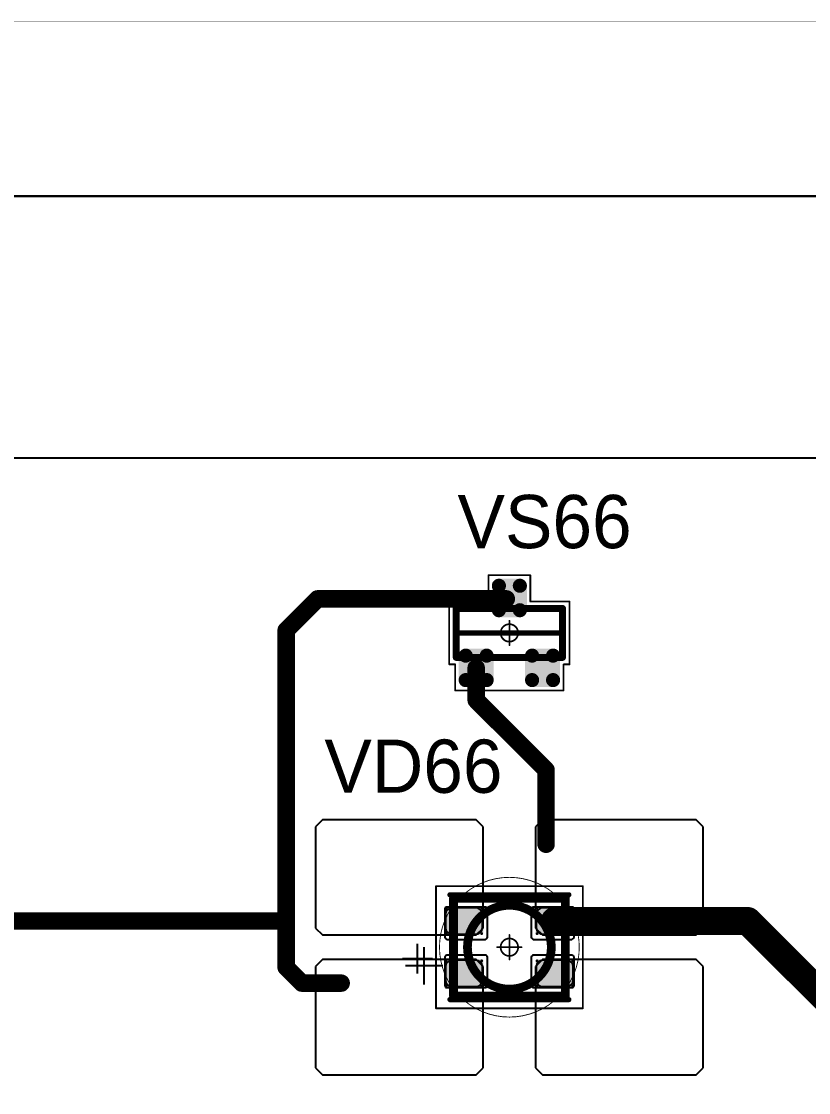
# Model space of a CAD drawing. Header units: millimetres. Extents: x 0 to 400, y 0 to 511.
# Drawn here: x 26.04 to 48.56, y 397.34 to 428 of the extents above; entities that cross this region are included whole.
import ezdxf

# ---------------------------------------------------------------- set-up
doc = ezdxf.new("R2010")
doc.units = ezdxf.units.MM
for name, color, linetype in [('Mechanical10', 56, 'Continuous'), ('Mechanical13', 56, 'Continuous'), ('Mechanical15', 56, 'Continuous'), ('Mechanical2', 216, 'Continuous'), ('TopLayer', 1, 'Continuous'), ('TopOverlay', 2, 'Continuous'), ('TopPaste', 8, 'Continuous'), ('TopSolder', 216, 'Continuous')]:
    doc.layers.add(name, color=color, linetype=linetype)

# ---------------------------------------------------------------- blocks, each defined once
blk = doc.blocks.new('SOT23_531')
at = {"layer": 'Mechanical13', "const_width": 0.2}
for points in [[(-0.7, 1.52), (0.7, 1.52)], [(-0.7, 1.52), (-0.7, -1.52)], [(0.7, 1.52), (0.7, -1.52)], [(-0.7, -1.52), (0.7, -1.52)]]:
    blk.add_lwpolyline(points, dxfattribs=at)
at = {"layer": 'Mechanical13', "const_width": 0.1}
for points in [[(-0.75, 1.52, 1), (-0.65, 1.52, 1)], [(-0.75, 1.52, 1), (-0.65, 1.52, 1)], [(0.65, 1.52, 1), (0.75, 1.52, 1)], [(0.65, 1.52, 1), (0.75, 1.52, 1)], [(-0.75, -1.52, 1), (-0.65, -1.52, 1)], [(-0.75, -1.52, 1), (-0.65, -1.52, 1)], [(0.65, -1.52, 1), (0.75, -1.52, 1)], [(0.65, -1.52, 1), (0.75, -1.52, 1)]]:
    blk.add_lwpolyline(points, format="xyb", close=True, dxfattribs=at)
at = {"layer": 'Mechanical15', "const_width": 0.05}
for points in [[(-1.65, 1.55), (-1.65, -1.55)], [(-1.65, 1.55), (-0.9, 1.55)], [(-0.9, 1.72), (-0.9, 1.55)], [(-0.9, 1.72), (0.9, 1.72)], [(0.9, 1.72), (0.9, 0.6)], [(0.9, 0.6), (1.65, 0.6)], [(1.65, 0.6), (1.65, -0.6)], [(0, 0.35), (0, -0.35)], [(-0.35, 0), (0.35, 0)], [(0.9, -0.6), (1.65, -0.6)], [(0.9, -0.6), (0.9, -1.72)], [(-1.65, -1.55), (-0.9, -1.55)], [(-0.9, -1.55), (-0.9, -1.72)], [(-0.9, -1.72), (0.9, -1.72)]]:
    blk.add_lwpolyline(points, dxfattribs=at)
at = {"layer": 'Mechanical15'}
for points, const_width in [([(-1.662, 1.55, 1), (-1.637, 1.55, 1)], 0.025), ([(-1.662, 1.55, 1), (-1.637, 1.55, 1)], 0.025), ([(-0.913, 1.72, 1), (-0.888, 1.72, 1)], 0.025), ([(-0.913, 1.72, 1), (-0.888, 1.72, 1)], 0.025), ([(-0.913, 1.55, 1), (-0.888, 1.55, 1)], 0.025), ([(-0.913, 1.55, 1), (-0.888, 1.55, 1)], 0.025), ([(0.888, 1.72, 1), (0.913, 1.72, 1)], 0.025), ([(0.888, 1.72, 1), (0.913, 1.72, 1)], 0.025), ([(0.888, 0.6, 1), (0.913, 0.6, 1)], 0.025), ([(0.888, 0.6, 1), (0.913, 0.6, 1)], 0.025), ([(1.637, 0.6, 1), (1.662, 0.6, 1)], 0.025), ([(1.637, 0.6, 1), (1.662, 0.6, 1)], 0.025), ([(-0.012, 0.35, 1), (0.012, 0.35, 1)], 0.025), ([(-0.362, 0, 1), (-0.337, 0, 1)], 0.025), ([(0.25, 0, 1), (-0.25, 0, 1)], 0.05), ([(-0.262, 0, 1), (-0.238, 0, 1)], 0.025), ([(0.238, 0, 1), (0.262, 0, 1)], 0.025), ([(0.337, 0, 1), (0.362, 0, 1)], 0.025), ([(-0.012, -0.35, 1), (0.012, -0.35, 1)], 0.025), ([(0.888, -0.6, 1), (0.913, -0.6, 1)], 0.025), ([(0.888, -0.6, 1), (0.913, -0.6, 1)], 0.025), ([(1.637, -0.6, 1), (1.662, -0.6, 1)], 0.025), ([(1.637, -0.6, 1), (1.662, -0.6, 1)], 0.025), ([(-1.662, -1.55, 1), (-1.637, -1.55, 1)], 0.025), ([(-1.662, -1.55, 1), (-1.637, -1.55, 1)], 0.025), ([(-0.913, -1.55, 1), (-0.888, -1.55, 1)], 0.025), ([(-0.913, -1.55, 1), (-0.888, -1.55, 1)], 0.025), ([(-0.913, -1.72, 1), (-0.888, -1.72, 1)], 0.025), ([(-0.913, -1.72, 1), (-0.888, -1.72, 1)], 0.025), ([(0.888, -1.72, 1), (0.913, -1.72, 1)], 0.025), ([(0.888, -1.72, 1), (0.913, -1.72, 1)], 0.025)]:
    blk.add_lwpolyline(points, format="xyb", close=True, dxfattribs=dict(at, const_width=const_width))
at = {"layer": 'TopLayer', "const_width": 0.1}
for points in [[(-1.4, 1.25, 1), (-1.3, 1.25, 1)], [(-0.7, 1.25, 1), (-0.6, 1.25, 1)], [(-1.4, 0.65, 1), (-1.3, 0.65, 1)], [(-0.7, 0.65, 1), (-0.6, 0.65, 1)], [(0.6, 0.3, 1), (0.7, 0.3, 1)], [(1.3, 0.3, 1), (1.4, 0.3, 1)], [(0.6, -0.3, 1), (0.7, -0.3, 1)], [(1.3, -0.3, 1), (1.4, -0.3, 1)], [(-1.4, -0.65, 1), (-1.3, -0.65, 1)], [(-0.7, -0.65, 1), (-0.6, -0.65, 1)], [(-1.4, -1.25, 1), (-1.3, -1.25, 1)], [(-0.7, -1.25, 1), (-0.6, -1.25, 1)]]:
    blk.add_lwpolyline(points, format="xyb", close=True, dxfattribs=at)
at = {"layer": 'TopLayer'}
for points in [[(-1.45, 1.25), (-1.45, 0.65), (-0.55, 1.25), (-0.55, 0.65)], [(-1.35, 1.35), (-1.35, 0.55), (-0.65, 1.35), (-0.65, 0.55)], [(0.65, 0.4), (0.65, -0.4), (1.35, 0.4), (1.35, -0.4)], [(0.55, 0.3), (0.55, -0.3), (1.45, 0.3), (1.45, -0.3)], [(-1.35, -0.55), (-1.35, -1.35), (-0.65, -0.55), (-0.65, -1.35)], [(-1.45, -0.65), (-1.45, -1.25), (-0.55, -0.65), (-0.55, -1.25)]]:
    blk.add_solid(points, dxfattribs=at)
at = {"layer": 'TopOverlay', "const_width": 0.15}
blk.add_lwpolyline([(0, 1.5), (0, -1.5)], dxfattribs=at)
at = {"layer": 'TopOverlay', "const_width": 0.075}
for points in [[(-0.038, 1.5, 1), (0.038, 1.5, 1)], [(-0.038, -1.5, 1), (0.038, -1.5, 1)]]:
    blk.add_lwpolyline(points, format="xyb", close=True, dxfattribs=at)
at = {"layer": 'TopPaste', "const_width": 0.075}
for points in [[(-1.387, 1.25, 1), (-1.313, 1.25, 1)], [(-0.687, 1.25, 1), (-0.613, 1.25, 1)], [(-1.387, 0.65, 1), (-1.313, 0.65, 1)], [(-0.687, 0.65, 1), (-0.613, 0.65, 1)], [(0.613, 0.3, 1), (0.687, 0.3, 1)], [(1.313, 0.3, 1), (1.387, 0.3, 1)], [(0.613, -0.3, 1), (0.687, -0.3, 1)], [(1.313, -0.3, 1), (1.387, -0.3, 1)], [(-1.387, -0.65, 1), (-1.313, -0.65, 1)], [(-0.687, -0.65, 1), (-0.613, -0.65, 1)], [(-1.387, -1.25, 1), (-1.313, -1.25, 1)], [(-0.687, -1.25, 1), (-0.613, -1.25, 1)]]:
    blk.add_lwpolyline(points, format="xyb", close=True, dxfattribs=at)
at = {"layer": 'TopPaste'}
for points in [[(-1.425, 1.25), (-1.425, 0.65), (-0.575, 1.25), (-0.575, 0.65)], [(-1.35, 1.325), (-1.35, 0.575), (-0.65, 1.325), (-0.65, 0.575)], [(0.65, 0.375), (0.65, -0.375), (1.35, 0.375), (1.35, -0.375)], [(0.575, 0.3), (0.575, -0.3), (1.425, 0.3), (1.425, -0.3)], [(-1.35, -0.575), (-1.35, -1.325), (-0.65, -0.575), (-0.65, -1.325)], [(-1.425, -0.65), (-1.425, -1.25), (-0.575, -0.65), (-0.575, -1.25)]]:
    blk.add_solid(points, dxfattribs=at)
at = {"layer": 'TopSolder', "const_width": 0.202}
for points in [[(-1.451, 1.25, 1), (-1.249, 1.25, 1)], [(-0.751, 1.25, 1), (-0.549, 1.25, 1)], [(-1.451, 0.65, 1), (-1.249, 0.65, 1)], [(-0.751, 0.65, 1), (-0.549, 0.65, 1)], [(0.549, 0.3, 1), (0.751, 0.3, 1)], [(1.249, 0.3, 1), (1.451, 0.3, 1)], [(0.549, -0.3, 1), (0.751, -0.3, 1)], [(1.249, -0.3, 1), (1.451, -0.3, 1)], [(-1.451, -0.65, 1), (-1.249, -0.65, 1)], [(-0.751, -0.65, 1), (-0.549, -0.65, 1)], [(-1.451, -1.25, 1), (-1.249, -1.25, 1)], [(-0.751, -1.25, 1), (-0.549, -1.25, 1)]]:
    blk.add_lwpolyline(points, format="xyb", close=True, dxfattribs=at)
at = {"layer": 'TopSolder'}
for points in [[(-1.552, 1.25), (-1.552, 0.65), (-0.448, 1.25), (-0.448, 0.65)], [(-1.35, 1.452), (-1.35, 0.448), (-0.65, 1.452), (-0.65, 0.448)], [(0.65, 0.502), (0.65, -0.502), (1.35, 0.502), (1.35, -0.502)], [(0.448, 0.3), (0.448, -0.3), (1.552, 0.3), (1.552, -0.3)], [(-1.35, -0.448), (-1.35, -1.452), (-0.65, -0.448), (-0.65, -1.452)], [(-1.552, -0.65), (-1.552, -1.25), (-0.448, -0.65), (-0.448, -1.25)]]:
    blk.add_solid(points, dxfattribs=at)
blk = doc.blocks.new('E65F_735')
at = {"layer": 'Mechanical13'}
for p, q in [((2.441, 1.071), (2.441, 0)), ((1.905, 0.536), (2.976, 0.536))]:
    blk.add_line(p, q, dxfattribs=at)
at = {"layer": 'Mechanical13', "const_width": 0.25}
for points in [[(-1.6, 1.4), (-1.6, -1.4)], [(1.6, 1.4), (-1.6, 1.4)], [(1.6, 1.4), (1.6, -1.4)], [(1.6, -1.4), (-1.6, -1.4)]]:
    blk.add_lwpolyline(points, dxfattribs=at)
at = {"layer": 'Mechanical13'}
for points, const_width in [([(-1.663, 1.4, 1), (-1.538, 1.4, 1)], 0.125), ([(-1.663, 1.4, 1), (-1.538, 1.4, 1)], 0.125), ([(1.2, 0, 1), (-1.2, 0, 1)], 0.25), ([(1.537, 1.4, 1), (1.662, 1.4, 1)], 0.125), ([(1.537, 1.4, 1), (1.662, 1.4, 1)], 0.125), ([(-1.263, 0, 1), (-1.138, 0, 1)], 0.125), ([(1.137, 0, 1), (1.262, 0, 1)], 0.125), ([(-1.663, -1.4, 1), (-1.538, -1.4, 1)], 0.125), ([(-1.663, -1.4, 1), (-1.538, -1.4, 1)], 0.125), ([(1.537, -1.4, 1), (1.662, -1.4, 1)], 0.125), ([(1.537, -1.4, 1), (1.662, -1.4, 1)], 0.125)]:
    blk.add_lwpolyline(points, format="xyb", close=True, dxfattribs=dict(at, const_width=const_width))
at = {"layer": 'Mechanical15', "const_width": 0.05}
for points in [[(2.1, 1.75), (-2.1, 1.75)], [(-2.1, 1.75), (-2.1, -1.75)], [(2.1, 1.75), (2.1, -1.75)], [(0, 0.35), (0, -0.35)], [(0, 0.35), (0, -0.35)], [(0.35, 0), (-0.35, 0)], [(0.35, 0), (-0.35, 0)], [(2.1, -1.75), (-2.1, -1.75)]]:
    blk.add_lwpolyline(points, dxfattribs=at)
at = {"layer": 'Mechanical15'}
for points, const_width in [([(-2.113, 1.75, 1), (-2.088, 1.75, 1)], 0.025), ([(-2.113, 1.75, 1), (-2.088, 1.75, 1)], 0.025), ([(2.087, 1.75, 1), (2.112, 1.75, 1)], 0.025), ([(2.087, 1.75, 1), (2.112, 1.75, 1)], 0.025), ([(-0.013, 0.35, 1), (0.012, 0.35, 1)], 0.025), ([(-0.013, 0.35, 1), (0.012, 0.35, 1)], 0.025), ([(-0.363, 0, 1), (-0.338, 0, 1)], 0.025), ([(-0.363, 0, 1), (-0.338, 0, 1)], 0.025), ([(0.25, 0, 1), (-0.25, 0, 1)], 0.05), ([(0.25, 0, 1), (-0.25, 0, 1)], 0.05), ([(-0.263, 0, 1), (-0.238, 0, 1)], 0.025), ([(-0.263, 0, 1), (-0.238, 0, 1)], 0.025), ([(0.237, 0, 1), (0.262, 0, 1)], 0.025), ([(0.237, 0, 1), (0.262, 0, 1)], 0.025), ([(0.337, 0, 1), (0.362, 0, 1)], 0.025), ([(0.337, 0, 1), (0.362, 0, 1)], 0.025), ([(-0.013, -0.35, 1), (0.012, -0.35, 1)], 0.025), ([(-0.013, -0.35, 1), (0.012, -0.35, 1)], 0.025), ([(-2.113, -1.75, 1), (-2.088, -1.75, 1)], 0.025), ([(-2.113, -1.75, 1), (-2.088, -1.75, 1)], 0.025), ([(2.087, -1.75, 1), (2.112, -1.75, 1)], 0.025), ([(2.087, -1.75, 1), (2.112, -1.75, 1)], 0.025)]:
    blk.add_lwpolyline(points, format="xyb", close=True, dxfattribs=dict(at, const_width=const_width))
at = {"layer": 'TopLayer'}
for p, q in [((-5.35, 3.65), (-5.55, 3.45)), ((-5.55, 3.45), (-5.55, 3.45)), ((-5.55, 3.45), (-5.55, 0.55)), ((-0.95, 3.65), (-5.35, 3.65)), ((-5.35, 3.65), (-5.35, 3.65)), ((-0.75, 3.45), (-0.95, 3.65)), ((-0.75, 0.55), (-0.75, 3.45)), ((0.95, 3.65), (0.75, 3.45)), ((0.75, 3.45), (0.75, 3.45)), ((0.75, 3.45), (0.75, 0.55)), ((5.35, 3.65), (0.95, 3.65)), ((0.95, 3.65), (0.95, 3.65)), ((5.55, 3.45), (5.35, 3.65)), ((5.55, 0.55), (5.55, 3.45)), ((-5.55, 0.55), (-5.35, 0.35)), ((-5.35, 0.35), (-0.95, 0.35)), ((-0.95, 0.35), (-0.75, 0.55)), ((0.75, 0.55), (0.95, 0.35)), ((0.95, 0.35), (5.35, 0.35)), ((5.35, 0.35), (5.55, 0.55)), ((-5.35, -0.35), (-5.55, -0.55)), ((-5.55, -0.55), (-5.55, -0.55)), ((-5.55, -0.55), (-5.55, -3.45)), ((-0.95, -0.35), (-5.35, -0.35)), ((-5.35, -0.35), (-5.35, -0.35)), ((-0.75, -0.55), (-0.95, -0.35)), ((-0.75, -3.45), (-0.75, -0.55)), ((0.95, -0.35), (0.75, -0.55)), ((0.75, -0.55), (0.75, -0.55)), ((0.75, -0.55), (0.75, -3.45)), ((5.35, -0.35), (0.95, -0.35)), ((0.95, -0.35), (0.95, -0.35)), ((5.55, -0.55), (5.35, -0.35)), ((5.55, -3.45), (5.55, -0.55)), ((-5.55, -3.45), (-5.35, -3.65)), ((-5.35, -3.65), (-0.95, -3.65)), ((-0.95, -3.65), (-0.75, -3.45)), ((0.75, -3.45), (0.95, -3.65)), ((0.95, -3.65), (5.35, -3.65)), ((5.35, -3.65), (5.55, -3.45))]:
    blk.add_line(p, q, dxfattribs=at)
at = {"layer": 'TopLayer', "const_width": 0.04}
for points in [[(-1.83, 1.11, 1), (-1.79, 1.11, 1)], [(-0.81, 1.11, 1), (-0.77, 1.11, 1)], [(0.77, 1.11, 1), (0.81, 1.11, 1)], [(1.79, 1.11, 1), (1.83, 1.11, 1)], [(-1.83, 0.39, 1), (-1.79, 0.39, 1)], [(-0.81, 0.39, 1), (-0.77, 0.39, 1)], [(0.77, 0.39, 1), (0.81, 0.39, 1)], [(1.79, 0.39, 1), (1.83, 0.39, 1)], [(-1.83, -0.39, 1), (-1.79, -0.39, 1)], [(-0.81, -0.39, 1), (-0.77, -0.39, 1)], [(0.77, -0.39, 1), (0.81, -0.39, 1)], [(1.79, -0.39, 1), (1.83, -0.39, 1)], [(-1.83, -1.11, 1), (-1.79, -1.11, 1)], [(-0.81, -1.11, 1), (-0.77, -1.11, 1)], [(0.77, -1.11, 1), (0.81, -1.11, 1)], [(1.79, -1.11, 1), (1.83, -1.11, 1)]]:
    blk.add_lwpolyline(points, format="xyb", close=True, dxfattribs=at)
at = {"layer": 'TopLayer'}
for points in [[(-1.85, 1.11), (-1.85, 0.39), (-0.75, 1.11), (-0.75, 0.39)], [(-1.81, 1.15), (-1.81, 0.35), (-0.79, 1.15), (-0.79, 0.35)], [(0.75, 1.11), (0.75, 0.39), (1.85, 1.11), (1.85, 0.39)], [(0.79, 1.15), (0.79, 0.35), (1.81, 1.15), (1.81, 0.35)], [(-1.85, -0.39), (-1.85, -1.11), (-0.75, -0.39), (-0.75, -1.11)], [(-1.81, -0.35), (-1.81, -1.15), (-0.79, -0.35), (-0.79, -1.15)], [(0.75, -0.39), (0.75, -1.11), (1.85, -0.39), (1.85, -1.11)], [(0.79, -0.35), (0.79, -1.15), (1.81, -0.35), (1.81, -1.15)]]:
    blk.add_solid(points, dxfattribs=at)
at = {"layer": 'TopOverlay'}
for p, q in [((2.628, 0.757), (2.628, -0.1)), ((2.2, 0.328), (3.057, 0.328))]:
    blk.add_line(p, q, dxfattribs=at)
at = {"layer": 'TopOverlay', "const_width": 0.15}
for points in [[(1.7, 1.5), (-1.7, 1.5)], [(1.7, -1.5), (-1.7, -1.5)]]:
    blk.add_lwpolyline(points, dxfattribs=at)
at = {"layer": 'TopOverlay', "const_width": 0.075}
for points in [[(-1.738, 1.5, 1), (-1.663, 1.5, 1)], [(1.662, 1.5, 1), (1.737, 1.5, 1)], [(-1.738, -1.5, 1), (-1.663, -1.5, 1)], [(1.662, -1.5, 1), (1.737, -1.5, 1)]]:
    blk.add_lwpolyline(points, format="xyb", close=True, dxfattribs=at)
at = {"layer": 'TopPaste'}
for p, q in [((-1.814, 1.011), (-1.829, 0.938)), ((-1.829, 0.938), (-1.829, 0.563)), ((-1.773, 1.073), (-1.814, 1.011)), ((-1.711, 1.114), (-1.773, 1.073)), ((-1.638, 1.129), (-1.711, 1.114)), ((-0.963, 1.129), (-1.638, 1.129)), ((-0.889, 1.114), (-0.963, 1.129)), ((-0.827, 1.073), (-0.889, 1.114)), ((-0.786, 1.011), (-0.827, 1.073)), ((-0.771, 0.938), (-0.786, 1.011)), ((-0.771, 0.563), (-0.771, 0.938)), ((0.786, 1.011), (0.771, 0.938)), ((0.771, 0.938), (0.771, 0.563)), ((0.827, 1.073), (0.786, 1.011)), ((0.889, 1.114), (0.827, 1.073)), ((0.962, 1.129), (0.889, 1.114)), ((1.637, 1.129), (0.962, 1.129)), ((1.711, 1.114), (1.637, 1.129)), ((1.773, 1.073), (1.711, 1.114)), ((1.814, 1.011), (1.773, 1.073)), ((1.829, 0.938), (1.814, 1.011)), ((1.829, 0.563), (1.829, 0.938)), ((-1.829, 0.563), (-1.814, 0.489)), ((-1.814, 0.489), (-1.773, 0.427)), ((-1.773, 0.427), (-1.711, 0.386)), ((-1.711, 0.386), (-1.638, 0.371)), ((-1.638, 0.371), (-0.963, 0.371)), ((-0.963, 0.371), (-0.889, 0.386)), ((-0.889, 0.386), (-0.827, 0.427)), ((-0.827, 0.427), (-0.786, 0.489)), ((-0.786, 0.489), (-0.771, 0.563)), ((0.771, 0.563), (0.786, 0.489)), ((0.786, 0.489), (0.827, 0.427)), ((0.827, 0.427), (0.889, 0.386)), ((0.889, 0.386), (0.962, 0.371)), ((0.962, 0.371), (1.637, 0.371)), ((1.637, 0.371), (1.711, 0.386)), ((1.711, 0.386), (1.773, 0.427)), ((1.773, 0.427), (1.814, 0.489)), ((1.814, 0.489), (1.829, 0.563)), ((-1.814, -0.489), (-1.829, -0.563)), ((-1.829, -0.563), (-1.829, -0.938)), ((-1.773, -0.427), (-1.814, -0.489)), ((-1.711, -0.386), (-1.773, -0.427)), ((-1.638, -0.371), (-1.711, -0.386)), ((-0.963, -0.371), (-1.638, -0.371)), ((-0.889, -0.386), (-0.963, -0.371)), ((-0.827, -0.427), (-0.889, -0.386)), ((-0.786, -0.489), (-0.827, -0.427)), ((-0.771, -0.563), (-0.786, -0.489)), ((-0.771, -0.938), (-0.771, -0.563)), ((0.786, -0.489), (0.771, -0.563)), ((0.771, -0.563), (0.771, -0.938)), ((0.827, -0.427), (0.786, -0.489)), ((0.889, -0.386), (0.827, -0.427)), ((0.962, -0.371), (0.889, -0.386)), ((1.637, -0.371), (0.962, -0.371)), ((1.711, -0.386), (1.637, -0.371)), ((1.773, -0.427), (1.711, -0.386)), ((1.814, -0.489), (1.773, -0.427)), ((1.829, -0.563), (1.814, -0.489)), ((1.829, -0.938), (1.829, -0.563)), ((-1.829, -0.938), (-1.814, -1.011)), ((-1.814, -1.011), (-1.773, -1.073)), ((-1.773, -1.073), (-1.711, -1.114)), ((-1.711, -1.114), (-1.638, -1.129)), ((-1.638, -1.129), (-0.963, -1.129)), ((-0.963, -1.129), (-0.889, -1.114)), ((-0.889, -1.114), (-0.827, -1.073)), ((-0.827, -1.073), (-0.786, -1.011)), ((-0.786, -1.011), (-0.771, -0.938)), ((0.771, -0.938), (0.786, -1.011)), ((0.786, -1.011), (0.827, -1.073)), ((0.827, -1.073), (0.889, -1.114)), ((0.889, -1.114), (0.962, -1.129)), ((0.962, -1.129), (1.637, -1.129)), ((1.637, -1.129), (1.711, -1.114)), ((1.711, -1.114), (1.773, -1.073)), ((1.773, -1.073), (1.814, -1.011)), ((1.814, -1.011), (1.829, -0.938))]:
    blk.add_line(p, q, dxfattribs=at)
at = {"layer": 'TopSolder'}
for p, q in [((-1.842, 1.129), (-1.85, 1.111)), ((-1.85, 1.111), (-1.85, 1.101)), ((-1.85, 1.101), (-1.85, 1.101)), ((-1.85, 1.101), (-1.85, 0.301)), ((-1.828, 1.143), (-1.842, 1.129)), ((-1.81, 1.151), (-1.828, 1.143)), ((-1.8, 1.151), (-1.81, 1.151)), ((-0.7, 1.151), (-1.8, 1.151)), ((-0.685, 1.151), (-0.7, 1.151)), ((-0.7, 1.151), (-0.7, 1.151)), ((-0.658, 1.139), (-0.685, 1.151)), ((-0.636, 1.118), (-0.658, 1.139)), ((-0.625, 1.09), (-0.636, 1.118)), ((-0.625, 1.076), (-0.625, 1.09)), ((-0.625, 0.301), (-0.625, 1.076)), ((0.636, 1.118), (0.625, 1.09)), ((0.625, 1.09), (0.625, 1.076)), ((0.625, 1.076), (0.625, 1.076)), ((0.625, 1.076), (0.625, 0.301)), ((0.657, 1.139), (0.636, 1.118)), ((0.685, 1.151), (0.657, 1.139)), ((0.7, 1.151), (0.685, 1.151)), ((1.8, 1.151), (0.7, 1.151)), ((1.81, 1.151), (1.8, 1.151)), ((1.8, 1.151), (1.8, 1.151)), ((1.828, 1.143), (1.81, 1.151)), ((1.842, 1.129), (1.828, 1.143)), ((1.85, 1.111), (1.842, 1.129)), ((1.85, 1.101), (1.85, 1.111)), ((1.85, 0.301), (1.85, 1.101)), ((-1.85, 0.301), (-1.85, 0.286)), ((-1.85, 0.286), (-1.839, 0.258)), ((-1.839, 0.258), (-1.818, 0.237)), ((-1.818, 0.237), (-1.79, 0.226)), ((-1.79, 0.226), (-1.775, 0.226)), ((-1.775, 0.226), (-1.775, 0.226)), ((-1.775, 0.226), (-0.7, 0.226)), ((-0.7, 0.226), (-0.685, 0.226)), ((-0.685, 0.226), (-0.658, 0.237)), ((-0.658, 0.237), (-0.636, 0.258)), ((-0.636, 0.258), (-0.625, 0.286)), ((-0.625, 0.286), (-0.625, 0.301)), ((-0.625, 0.301), (-0.625, 0.301)), ((0.625, 0.301), (0.625, 0.286)), ((0.625, 0.286), (0.636, 0.258)), ((0.636, 0.258), (0.657, 0.237)), ((0.657, 0.237), (0.685, 0.226)), ((0.685, 0.226), (0.7, 0.226)), ((0.7, 0.226), (0.7, 0.226)), ((0.7, 0.226), (1.775, 0.226)), ((1.775, 0.226), (1.79, 0.226)), ((1.79, 0.226), (1.817, 0.237)), ((1.817, 0.237), (1.839, 0.258)), ((1.839, 0.258), (1.85, 0.286)), ((1.85, 0.286), (1.85, 0.301)), ((1.85, 0.301), (1.85, 0.301)), ((-1.839, -0.257), (-1.85, -0.285)), ((-1.85, -0.285), (-1.85, -0.299)), ((-1.85, -0.299), (-1.85, -0.299)), ((-1.85, -0.299), (-1.85, -1.099)), ((-1.818, -0.236), (-1.839, -0.257)), ((-1.79, -0.224), (-1.818, -0.236)), ((-1.775, -0.224), (-1.79, -0.224)), ((-0.7, -0.224), (-1.775, -0.224)), ((-0.685, -0.224), (-0.7, -0.224)), ((-0.7, -0.224), (-0.7, -0.224)), ((-0.658, -0.236), (-0.685, -0.224)), ((-0.636, -0.257), (-0.658, -0.236)), ((-0.625, -0.285), (-0.636, -0.257)), ((-0.625, -0.299), (-0.625, -0.285)), ((-0.625, -1.074), (-0.625, -0.299)), ((0.636, -0.257), (0.625, -0.285)), ((0.625, -0.285), (0.625, -0.299)), ((0.625, -0.299), (0.625, -0.299)), ((0.625, -0.299), (0.625, -1.074)), ((0.657, -0.236), (0.636, -0.257)), ((0.685, -0.224), (0.657, -0.236)), ((0.7, -0.224), (0.685, -0.224)), ((1.775, -0.224), (0.7, -0.224)), ((1.79, -0.224), (1.775, -0.224)), ((1.775, -0.224), (1.775, -0.224)), ((1.817, -0.236), (1.79, -0.224)), ((1.839, -0.257), (1.817, -0.236)), ((1.85, -0.285), (1.839, -0.257)), ((1.85, -0.299), (1.85, -0.285)), ((1.85, -1.099), (1.85, -0.299)), ((-1.85, -1.099), (-1.85, -1.109)), ((-1.85, -1.109), (-1.842, -1.128)), ((-1.842, -1.128), (-1.828, -1.142)), ((-1.828, -1.142), (-1.81, -1.149)), ((-1.81, -1.149), (-1.8, -1.149)), ((-1.8, -1.149), (-0.7, -1.149)), ((-1.8, -1.149), (-1.8, -1.149)), ((-0.7, -1.149), (-0.685, -1.149)), ((-0.685, -1.149), (-0.658, -1.138)), ((-0.658, -1.138), (-0.636, -1.117)), ((-0.636, -1.117), (-0.625, -1.089)), ((-0.625, -1.089), (-0.625, -1.074)), ((-0.625, -1.074), (-0.625, -1.074)), ((0.625, -1.074), (0.625, -1.089)), ((0.625, -1.089), (0.636, -1.117)), ((0.636, -1.117), (0.657, -1.138)), ((0.657, -1.138), (0.685, -1.149)), ((0.685, -1.149), (0.7, -1.149)), ((0.7, -1.149), (1.8, -1.149)), ((0.7, -1.149), (0.7, -1.149)), ((1.8, -1.149), (1.81, -1.149)), ((1.81, -1.149), (1.828, -1.142)), ((1.828, -1.142), (1.842, -1.128)), ((1.842, -1.128), (1.85, -1.109)), ((1.85, -1.109), (1.85, -1.099)), ((1.85, -1.099), (1.85, -1.099))]:
    blk.add_line(p, q, dxfattribs=at)

msp = doc.modelspace()

# ---------------------------------------------------------------- linework, layer by layer
at = {"layer": 'Mechanical10', "const_width": 0.01}
msp.add_lwpolyline([(0, 428), (400, 428)], dxfattribs=at)
at = {"layer": 'Mechanical2'}
for points, const_width in [([(42, 401.503, 1), (38, 401.503, 1)], 0.0254), ([(40, 403.503, 1), (40, 403.503, 1)], 0.0005), ([(37.994, 401.503, 1), (38.006, 401.503, 1)], 0.0127), ([(38, 401.503, 1), (38, 401.503, 1)], 0.0005), ([(41.994, 401.503, 1), (42.006, 401.503, 1)], 0.0127), ([(42, 401.503, 1), (42, 401.503, 1)], 0.0005), ([(40, 399.503, 1), (40, 399.503, 1)], 0.0005)]:
    msp.add_lwpolyline(points, format="xyb", close=True, dxfattribs=dict(at, const_width=const_width))
at = {"layer": 'Mechanical2', "const_width": 0.001}
for points in [[(40, 399.503), (40, 403.503)], [(38, 401.503), (42, 401.503)]]:
    msp.add_lwpolyline(points, dxfattribs=at)
at = {"layer": 'TopLayer'}
for p, q in [((13.275, 423), (108.1, 423)), ((13.284, 423.009), (108.091, 423.009)), ((104.1, 415.5), (17.806, 415.5)), ((104.1, 415.5), (17.806, 415.5))]:
    msp.add_line(p, q, dxfattribs=at)
for points, const_width in [([(33.612, 410.575), (34.512, 411.475)], 0.5), ([(34.512, 411.475), (39.912, 411.475)], 0.5), ([(33.612, 402.25), (33.612, 410.575)], 0.5), ([(39.05, 408.575), (39.05, 409.5)], 0.5), ([(39.05, 408.575), (41.05, 406.575)], 0.5), ([(41.05, 404.45), (41.05, 406.575)], 0.5), ([(41.3, 402.253), (46.822, 402.253)], 0.8), ([(46.822, 402.253), (54.375, 394.7)], 0.8), ([(21.3, 402.253), (33.612, 402.253)], 0.5), ([(33.612, 400.925), (33.612, 402.25)], 0.5), ([(33.612, 400.925), (34.062, 400.475)], 0.5), ([(34.062, 400.475), (35.187, 400.475)], 0.5)]:
    msp.add_lwpolyline(points, dxfattribs=dict(at, const_width=const_width))
for points, const_width in [([(34.387, 411.475, 1), (34.637, 411.475, 1)], 0.25), ([(34.387, 411.475, 1), (34.637, 411.475, 1)], 0.25), ([(39.787, 411.475, 1), (40.037, 411.475, 1)], 0.25), ([(33.487, 410.575, 1), (33.737, 410.575, 1)], 0.25), ([(33.487, 410.575, 1), (33.737, 410.575, 1)], 0.25), ([(38.925, 409.5, 1), (39.175, 409.5, 1)], 0.25), ([(38.925, 408.575, 1), (39.175, 408.575, 1)], 0.25), ([(38.925, 408.575, 1), (39.175, 408.575, 1)], 0.25), ([(40.925, 406.575, 1), (41.175, 406.575, 1)], 0.25), ([(40.925, 406.575, 1), (41.175, 406.575, 1)], 0.25), ([(40.925, 404.45, 1), (41.175, 404.45, 1)], 0.25), ([(41.1, 402.253, 1), (41.5, 402.253, 1)], 0.4), ([(46.622, 402.253, 1), (47.022, 402.253, 1)], 0.4), ([(46.622, 402.253, 1), (47.022, 402.253, 1)], 0.4), ([(33.487, 402.253, 1), (33.737, 402.253, 1)], 0.25), ([(33.487, 402.25, 1), (33.737, 402.25, 1)], 0.25), ([(33.487, 402.25, 1), (33.737, 402.25, 1)], 0.25), ([(33.487, 400.925, 1), (33.737, 400.925, 1)], 0.25), ([(33.487, 400.925, 1), (33.737, 400.925, 1)], 0.25), ([(33.937, 400.475, 1), (34.187, 400.475, 1)], 0.25), ([(33.937, 400.475, 1), (34.187, 400.475, 1)], 0.25), ([(35.062, 400.475, 1), (35.312, 400.475, 1)], 0.25)]:
    msp.add_lwpolyline(points, format="xyb", close=True, dxfattribs=dict(at, const_width=const_width))

# ---------------------------------------------------------------- block references
for name, p, rotation in [('SOT23_531', (40, 410.5), 90), ('E65F_735', (40, 401.503), 180)]:
    msp.add_blockref(name, p, dxfattribs=dict(rotation=rotation))

# ---------------------------------------------------------------- texts
at = {"layer": 'TopOverlay'}
for s, p in [('VS66', (38.514, 412.926)), ('VD66', (34.705, 405.923))]:
    msp.add_text(s, height=1.524, dxfattribs=at).set_placement(p)

doc.saveas('drawing.dxf')
